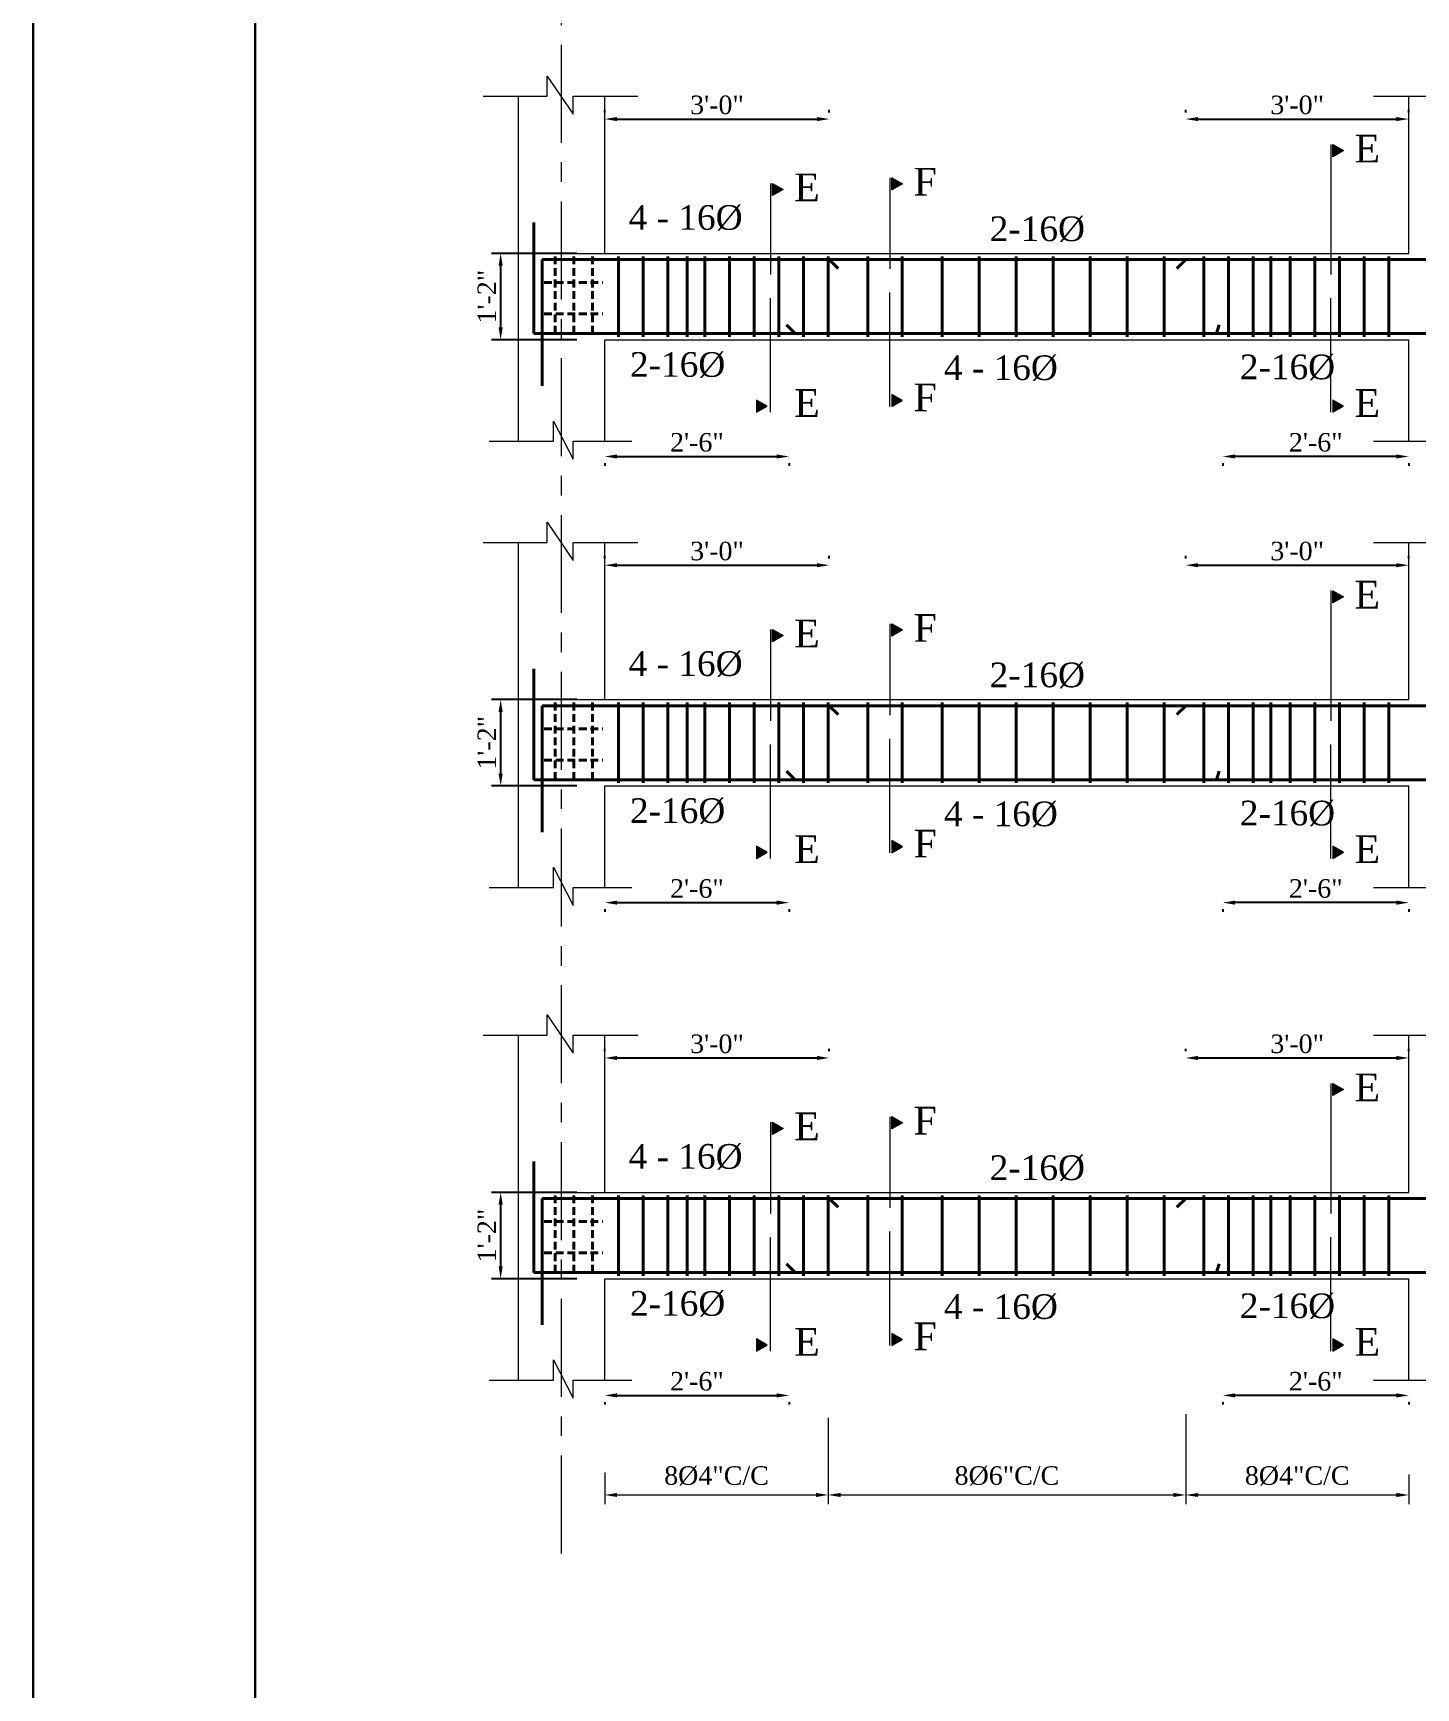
# Model space of a CAD drawing. Extents: x -2338379 to 930990, y -818978 to 106940.
# Drawn here: x 385344 to 385792, y -207629 to -207092 of the extents above; entities that cross this region are included whole.
import ezdxf

# ---------------------------------------------------------------- set-up
doc = ezdxf.new("R2010")
doc.units = 0
doc.header["$MEASUREMENT"] = 0
doc.header["$PDMODE"] = 34
doc.linetypes.add('CENTER', pattern=[50.8, 31.75, -6.35, 6.35, -6.35])
doc.linetypes.add('DASHED', pattern=[0.75, 0.5, -0.25])
doc.layers.get('0').update_dxf_attribs({"linetype": 'CONTINUOUS', "lineweight": 30})
doc.layers.get('DEFPOINTS').update_dxf_attribs({"linetype": 'CONTINUOUS'})
for name, color, linetype, lineweight in [('Center', 11, 'CENTER', 15), ('Dimension', 35, 'CONTINUOUS', 9), ('HATCH', 3, 'CONTINUOUS', 15), ('rcc elevation', 253, 'CONTINUOUS', 18), ('rebar', 3, 'CONTINUOUS', 40), ('TEXT', 7, 'CONTINUOUS', 30), ('WALL', 1, 'CONTINUOUS', 40)]:
    doc.layers.add(name, color=color, linetype=linetype, lineweight=lineweight)
doc.styles.get("Standard").update_dxf_attribs({"font": 'times.ttf', "height": 6})
doc.dimstyles.new('Standard$0', dxfattribs={"dimtxt": 6, "dimasz": 4, "dimexe": 3, "dimexo": 6, "dimgap": 3, "dimtad": 1, "dimdec": 1, "dimzin": 0, "dimdsep": 46, "dimlunit": 4, "dimtxsty": 'Standard', "dimcen": 0.09, "dimclrd": 6, "dimclre": 6, "dimclrt": 7, "dimadec": 0, "dimazin": 0, "dimtfac": 1, "dimtdec": 1, "dimtix": 1, "dimtofl": 0, "dimtmove": 1, "dimatfit": 3, "dimfxl": 1, "dimtolj": 1, "dimtzin": 0, "dimlwd": 18, "dimlwe": 18, "dimarcsym": 0})

# ---------------------------------------------------------------- blocks, each defined once
blk = doc.blocks.new('*D310')
at = {"color": 6, "lineweight": 18, "transparency": 16777216}
for p, q in [((385601.54, -207541.07), (385601.54, -207569.11)), ((385529.14, -207558.84), (385529.14, -207569.11)), ((385533.14, -207566.11), (385597.54, -207566.11))]:
    blk.add_line(p, q, dxfattribs=at)
at = {"color": 6, "lineweight": 30, "transparency": 16777216}
for points in [[(385533.14, -207565.44), (385533.14, -207566.77), (385529.14, -207566.11)], [(385597.54, -207565.44), (385597.54, -207566.77), (385601.54, -207566.11)]]:
    blk.add_solid(points, dxfattribs=at)
at = {"layer": 'DEFPOINTS', "color": 0, "lineweight": 30, "transparency": 16777216}
for p in [(385601.54, -207535.07), (385529.14, -207552.84), (385601.54, -207566.11)]:
    blk.add_point(p, dxfattribs=at)
at = {"color": 7, "transparency": 16777216, "insert": (385565.34, -207559.93), "char_height": 6, "attachment_point": 5}
blk.add_mtext('\\A1;8%%c4"C/C', dxfattribs=at)
blk = doc.blocks.new('*D311')
at = {"color": 6, "lineweight": 18, "transparency": 16777216}
for p, q in [((385601.54, -207541.07), (385601.54, -207569.11)), ((385717.35, -207539.95), (385717.35, -207569.11)), ((385605.54, -207566.11), (385713.35, -207566.11))]:
    blk.add_line(p, q, dxfattribs=at)
at = {"color": 6, "lineweight": 30, "transparency": 16777216}
for points in [[(385605.54, -207565.44), (385605.54, -207566.77), (385601.54, -207566.11)], [(385713.35, -207565.44), (385713.35, -207566.77), (385717.35, -207566.11)]]:
    blk.add_solid(points, dxfattribs=at)
at = {"layer": 'DEFPOINTS', "color": 0, "lineweight": 30, "transparency": 16777216}
for p in [(385601.54, -207535.07), (385717.35, -207533.95), (385717.35, -207566.11)]:
    blk.add_point(p, dxfattribs=at)
at = {"color": 7, "transparency": 16777216, "insert": (385659.44, -207559.93), "char_height": 6, "attachment_point": 5}
blk.add_mtext('\\A1;8%%C6"C/C', dxfattribs=at)
blk = doc.blocks.new('*D312')
at = {"color": 6, "lineweight": 18, "transparency": 16777216}
for p, q in [((385717.35, -207539.95), (385717.35, -207569.11)), ((385789.64, -207559.5), (385789.64, -207569.11)), ((385721.35, -207566.11), (385785.64, -207566.11))]:
    blk.add_line(p, q, dxfattribs=at)
at = {"color": 6, "lineweight": 30, "transparency": 16777216}
for points in [[(385721.35, -207565.44), (385721.35, -207566.77), (385717.35, -207566.11)], [(385785.64, -207565.44), (385785.64, -207566.77), (385789.64, -207566.11)]]:
    blk.add_solid(points, dxfattribs=at)
at = {"layer": 'DEFPOINTS', "color": 0, "lineweight": 30, "transparency": 16777216}
for p in [(385717.35, -207533.95), (385789.64, -207553.5), (385789.64, -207566.11)]:
    blk.add_point(p, dxfattribs=at)
at = {"color": 7, "transparency": 16777216, "insert": (385753.49, -207559.93), "char_height": 6, "attachment_point": 5}
blk.add_mtext('\\A1;8%%C4"C/C', dxfattribs=at)
blk = doc.blocks.new('*D313')
at = {"layer": 'DEFPOINTS', "color": 0, "lineweight": 30, "transparency": 16777216}
for p in [(385529.13, -207468.04), (385495.4, -207496.04), (385529.13, -207496.04)]:
    blk.add_point(p, dxfattribs=at)
at = {"layer": 'TEXT', "color": 6, "lineweight": -2, "transparency": 16777216}
for p, q in [((385520.13, -207468.04), (385492.4, -207468.04)), ((385495.4, -207472.04), (385495.4, -207492.04)), ((385520.13, -207496.04), (385492.4, -207496.04))]:
    blk.add_line(p, q, dxfattribs=at)
at = {"layer": 'TEXT', "color": 6, "lineweight": 30, "transparency": 16777216}
for points in [[(385494.74, -207472.04), (385496.07, -207472.04), (385495.4, -207468.04)], [(385494.74, -207492.04), (385496.07, -207492.04), (385495.4, -207496.04)]]:
    blk.add_solid(points, dxfattribs=at)
at = {"layer": 'TEXT', "color": 7, "transparency": 16777216, "insert": (385490.9, -207482.04), "char_height": 6, "attachment_point": 5, "rotation": 90}
blk.add_mtext('\\A1;1\'-2"', dxfattribs=at)
blk = doc.blocks.new('*D314')
at = {"layer": 'DEFPOINTS', "color": 0, "lineweight": 30, "transparency": 16777216}
for p in [(385601.87, -207424.49), (385529.13, -207431.33), (385601.87, -207431.33)]:
    blk.add_point(p, dxfattribs=at)
at = {"layer": 'TEXT', "color": 6, "lineweight": -2, "transparency": 16777216}
for p, q in [((385529.13, -207422.33), (385529.13, -207421.49)), ((385601.87, -207422.33), (385601.87, -207421.49)), ((385533.13, -207424.49), (385597.87, -207424.49))]:
    blk.add_line(p, q, dxfattribs=at)
at = {"layer": 'TEXT', "color": 6, "lineweight": 30, "transparency": 16777216}
for points in [[(385533.13, -207423.82), (385533.13, -207425.16), (385529.13, -207424.49)], [(385597.87, -207423.82), (385597.87, -207425.16), (385601.87, -207424.49)]]:
    blk.add_solid(points, dxfattribs=at)
at = {"layer": 'TEXT', "color": 7, "transparency": 16777216, "insert": (385565.5, -207419.94), "char_height": 6, "attachment_point": 5}
blk.add_mtext('\\A1;3\'-0"', dxfattribs=at)
blk = doc.blocks.new('*D315')
at = {"layer": 'DEFPOINTS', "color": 0, "lineweight": 30, "transparency": 16777216}
for p in [(385529.13, -207527), (385588.87, -207527), (385588.87, -207533.84)]:
    blk.add_point(p, dxfattribs=at)
at = {"layer": 'TEXT', "color": 6, "lineweight": -2, "transparency": 16777216}
for p, q in [((385529.13, -207536), (385529.13, -207536.84)), ((385533.13, -207533.84), (385584.87, -207533.84)), ((385588.87, -207536), (385588.87, -207536.84))]:
    blk.add_line(p, q, dxfattribs=at)
at = {"layer": 'TEXT', "color": 6, "lineweight": 30, "transparency": 16777216}
for points in [[(385533.13, -207533.17), (385533.13, -207534.51), (385529.13, -207533.84)], [(385584.87, -207533.17), (385584.87, -207534.51), (385588.87, -207533.84)]]:
    blk.add_solid(points, dxfattribs=at)
at = {"layer": 'TEXT', "color": 7, "transparency": 16777216, "insert": (385559, -207529.29), "char_height": 6, "attachment_point": 5}
blk.add_mtext('\\A1;2\'-6"', dxfattribs=at)
blk = doc.blocks.new('*D316')
at = {"layer": 'DEFPOINTS', "color": 0, "lineweight": 30, "transparency": 16777216}
for p in [(385789.61, -207424.49), (385717.35, -207431.33), (385789.61, -207431.33)]:
    blk.add_point(p, dxfattribs=at)
at = {"layer": 'TEXT', "color": 6, "lineweight": -2, "transparency": 16777216}
for p, q in [((385717.35, -207422.33), (385717.35, -207421.49)), ((385789.61, -207422.33), (385789.61, -207421.49)), ((385721.35, -207424.49), (385785.61, -207424.49))]:
    blk.add_line(p, q, dxfattribs=at)
at = {"layer": 'TEXT', "color": 6, "lineweight": 30, "transparency": 16777216}
for points in [[(385721.35, -207423.82), (385721.35, -207425.16), (385717.35, -207424.49)], [(385785.61, -207423.82), (385785.61, -207425.16), (385789.61, -207424.49)]]:
    blk.add_solid(points, dxfattribs=at)
at = {"layer": 'TEXT', "color": 7, "transparency": 16777216, "insert": (385753.48, -207419.94), "char_height": 6, "attachment_point": 5}
blk.add_mtext('\\A1;3\'-0"', dxfattribs=at)
blk = doc.blocks.new('*D317')
at = {"layer": 'DEFPOINTS', "color": 0, "lineweight": 30, "transparency": 16777216}
for p in [(385729.38, -207527), (385789.64, -207527), (385729.38, -207533.84)]:
    blk.add_point(p, dxfattribs=at)
at = {"layer": 'TEXT', "color": 6, "lineweight": -2, "transparency": 16777216}
for p, q in [((385729.38, -207536), (385729.38, -207536.84)), ((385785.64, -207533.84), (385733.38, -207533.84)), ((385789.64, -207536), (385789.64, -207536.84))]:
    blk.add_line(p, q, dxfattribs=at)
at = {"layer": 'TEXT', "color": 6, "lineweight": 30, "transparency": 16777216}
for points in [[(385733.38, -207533.17), (385733.38, -207534.51), (385729.38, -207533.84)], [(385785.64, -207533.17), (385785.64, -207534.51), (385789.64, -207533.84)]]:
    blk.add_solid(points, dxfattribs=at)
at = {"layer": 'TEXT', "color": 7, "transparency": 16777216, "insert": (385759.51, -207529.29), "char_height": 6, "attachment_point": 5}
blk.add_mtext('\\A1;2\'-6"', dxfattribs=at)
blk = doc.blocks.new('*D673')
at = {"layer": 'DEFPOINTS', "color": 0, "lineweight": 30, "transparency": 16777216}
for p in [(385529.13, -207308.35), (385495.4, -207336.35), (385529.13, -207336.35)]:
    blk.add_point(p, dxfattribs=at)
at = {"layer": 'TEXT', "color": 6, "lineweight": -2, "transparency": 16777216}
for p, q in [((385520.13, -207308.35), (385492.4, -207308.35)), ((385495.4, -207312.35), (385495.4, -207332.35)), ((385520.13, -207336.35), (385492.4, -207336.35))]:
    blk.add_line(p, q, dxfattribs=at)
at = {"layer": 'TEXT', "color": 6, "lineweight": 30, "transparency": 16777216}
for points in [[(385494.74, -207312.35), (385496.07, -207312.35), (385495.4, -207308.35)], [(385494.74, -207332.35), (385496.07, -207332.35), (385495.4, -207336.35)]]:
    blk.add_solid(points, dxfattribs=at)
at = {"layer": 'TEXT', "color": 7, "transparency": 16777216, "insert": (385490.9, -207322.35), "char_height": 6, "attachment_point": 5, "rotation": 90}
blk.add_mtext('\\A1;1\'-2"', dxfattribs=at)
blk = doc.blocks.new('*D674')
at = {"layer": 'DEFPOINTS', "color": 0, "lineweight": 30, "transparency": 16777216}
for p in [(385601.87, -207264.81), (385529.13, -207271.64), (385601.87, -207271.64)]:
    blk.add_point(p, dxfattribs=at)
at = {"layer": 'TEXT', "color": 6, "lineweight": -2, "transparency": 16777216}
for p, q in [((385529.13, -207262.64), (385529.13, -207261.81)), ((385601.87, -207262.64), (385601.87, -207261.81)), ((385533.13, -207264.81), (385597.87, -207264.81))]:
    blk.add_line(p, q, dxfattribs=at)
at = {"layer": 'TEXT', "color": 6, "lineweight": 30, "transparency": 16777216}
for points in [[(385533.13, -207264.14), (385533.13, -207265.47), (385529.13, -207264.81)], [(385597.87, -207264.14), (385597.87, -207265.47), (385601.87, -207264.81)]]:
    blk.add_solid(points, dxfattribs=at)
at = {"layer": 'TEXT', "color": 7, "transparency": 16777216, "insert": (385565.5, -207260.25), "char_height": 6, "attachment_point": 5}
blk.add_mtext('\\A1;3\'-0"', dxfattribs=at)
blk = doc.blocks.new('*D675')
at = {"layer": 'DEFPOINTS', "color": 0, "lineweight": 30, "transparency": 16777216}
for p in [(385529.13, -207367.32), (385588.87, -207367.32), (385588.87, -207374.16)]:
    blk.add_point(p, dxfattribs=at)
at = {"layer": 'TEXT', "color": 6, "lineweight": -2, "transparency": 16777216}
for p, q in [((385533.13, -207374.16), (385584.87, -207374.16)), ((385529.13, -207376.32), (385529.13, -207377.16)), ((385588.87, -207376.32), (385588.87, -207377.16))]:
    blk.add_line(p, q, dxfattribs=at)
at = {"layer": 'TEXT', "color": 6, "lineweight": 30, "transparency": 16777216}
for points in [[(385533.13, -207373.49), (385533.13, -207374.82), (385529.13, -207374.16)], [(385584.87, -207373.49), (385584.87, -207374.82), (385588.87, -207374.16)]]:
    blk.add_solid(points, dxfattribs=at)
at = {"layer": 'TEXT', "color": 7, "transparency": 16777216, "insert": (385559, -207369.6), "char_height": 6, "attachment_point": 5}
blk.add_mtext('\\A1;2\'-6"', dxfattribs=at)
blk = doc.blocks.new('*D676')
at = {"layer": 'DEFPOINTS', "color": 0, "lineweight": 30, "transparency": 16777216}
for p in [(385789.61, -207264.81), (385717.35, -207271.64), (385789.61, -207271.64)]:
    blk.add_point(p, dxfattribs=at)
at = {"layer": 'TEXT', "color": 6, "lineweight": -2, "transparency": 16777216}
for p, q in [((385717.35, -207262.64), (385717.35, -207261.81)), ((385789.61, -207262.64), (385789.61, -207261.81)), ((385721.35, -207264.81), (385785.61, -207264.81))]:
    blk.add_line(p, q, dxfattribs=at)
at = {"layer": 'TEXT', "color": 6, "lineweight": 30, "transparency": 16777216}
for points in [[(385721.35, -207264.14), (385721.35, -207265.47), (385717.35, -207264.81)], [(385785.61, -207264.14), (385785.61, -207265.47), (385789.61, -207264.81)]]:
    blk.add_solid(points, dxfattribs=at)
at = {"layer": 'TEXT', "color": 7, "transparency": 16777216, "insert": (385753.48, -207260.25), "char_height": 6, "attachment_point": 5}
blk.add_mtext('\\A1;3\'-0"', dxfattribs=at)
blk = doc.blocks.new('*D677')
at = {"layer": 'DEFPOINTS', "color": 0, "lineweight": 30, "transparency": 16777216}
for p in [(385729.38, -207367.32), (385789.64, -207367.32), (385729.38, -207374.16)]:
    blk.add_point(p, dxfattribs=at)
at = {"layer": 'TEXT', "color": 6, "lineweight": -2, "transparency": 16777216}
for p, q in [((385785.64, -207374.16), (385733.38, -207374.16)), ((385729.38, -207376.32), (385729.38, -207377.16)), ((385789.64, -207376.32), (385789.64, -207377.16))]:
    blk.add_line(p, q, dxfattribs=at)
at = {"layer": 'TEXT', "color": 6, "lineweight": 30, "transparency": 16777216}
for points in [[(385733.38, -207373.49), (385733.38, -207374.82), (385729.38, -207374.16)], [(385785.64, -207373.49), (385785.64, -207374.82), (385789.64, -207374.16)]]:
    blk.add_solid(points, dxfattribs=at)
at = {"layer": 'TEXT', "color": 7, "transparency": 16777216, "insert": (385759.51, -207369.6), "char_height": 6, "attachment_point": 5}
blk.add_mtext('\\A1;2\'-6"', dxfattribs=at)
blk = doc.blocks.new('*D941')
at = {"layer": 'DEFPOINTS', "color": 0, "lineweight": 30, "transparency": 16777216}
for p in [(385529.13, -207163.77), (385495.4, -207191.77), (385529.13, -207191.77)]:
    blk.add_point(p, dxfattribs=at)
at = {"layer": 'TEXT', "color": 6, "lineweight": -2, "transparency": 16777216}
for p, q in [((385520.13, -207163.77), (385492.4, -207163.77)), ((385495.4, -207167.77), (385495.4, -207187.77)), ((385520.13, -207191.77), (385492.4, -207191.77))]:
    blk.add_line(p, q, dxfattribs=at)
at = {"layer": 'TEXT', "color": 6, "lineweight": 30, "transparency": 16777216}
for points in [[(385494.74, -207167.77), (385496.07, -207167.77), (385495.4, -207163.77)], [(385494.74, -207187.77), (385496.07, -207187.77), (385495.4, -207191.77)]]:
    blk.add_solid(points, dxfattribs=at)
at = {"layer": 'TEXT', "color": 7, "transparency": 16777216, "insert": (385490.9, -207177.77), "char_height": 6, "attachment_point": 5, "rotation": 90}
blk.add_mtext('\\A1;1\'-2"', dxfattribs=at)
blk = doc.blocks.new('*D942')
at = {"layer": 'DEFPOINTS', "color": 0, "lineweight": 30, "transparency": 16777216}
for p in [(385601.87, -207120.23), (385529.13, -207127.07), (385601.87, -207127.07)]:
    blk.add_point(p, dxfattribs=at)
at = {"layer": 'TEXT', "color": 6, "lineweight": -2, "transparency": 16777216}
for p, q in [((385529.13, -207118.07), (385529.13, -207117.23)), ((385601.87, -207118.07), (385601.87, -207117.23)), ((385533.13, -207120.23), (385597.87, -207120.23))]:
    blk.add_line(p, q, dxfattribs=at)
at = {"layer": 'TEXT', "color": 6, "lineweight": 30, "transparency": 16777216}
for points in [[(385533.13, -207119.56), (385533.13, -207120.89), (385529.13, -207120.23)], [(385597.87, -207119.56), (385597.87, -207120.89), (385601.87, -207120.23)]]:
    blk.add_solid(points, dxfattribs=at)
at = {"layer": 'TEXT', "color": 7, "transparency": 16777216, "insert": (385565.5, -207115.67), "char_height": 6, "attachment_point": 5}
blk.add_mtext('\\A1;3\'-0"', dxfattribs=at)
blk = doc.blocks.new('*D943')
at = {"layer": 'DEFPOINTS', "color": 0, "lineweight": 30, "transparency": 16777216}
for p in [(385529.13, -207222.74), (385588.87, -207222.74), (385588.87, -207229.58)]:
    blk.add_point(p, dxfattribs=at)
at = {"layer": 'TEXT', "color": 6, "lineweight": -2, "transparency": 16777216}
for p, q in [((385533.13, -207229.58), (385584.87, -207229.58)), ((385529.13, -207231.74), (385529.13, -207232.58)), ((385588.87, -207231.74), (385588.87, -207232.58))]:
    blk.add_line(p, q, dxfattribs=at)
at = {"layer": 'TEXT', "color": 6, "lineweight": 30, "transparency": 16777216}
for points in [[(385533.13, -207228.91), (385533.13, -207230.24), (385529.13, -207229.58)], [(385584.87, -207228.91), (385584.87, -207230.24), (385588.87, -207229.58)]]:
    blk.add_solid(points, dxfattribs=at)
at = {"layer": 'TEXT', "color": 7, "transparency": 16777216, "insert": (385559, -207225.02), "char_height": 6, "attachment_point": 5}
blk.add_mtext('\\A1;2\'-6"', dxfattribs=at)
blk = doc.blocks.new('*D944')
at = {"layer": 'DEFPOINTS', "color": 0, "lineweight": 30, "transparency": 16777216}
for p in [(385789.61, -207120.23), (385717.35, -207127.07), (385789.61, -207127.07)]:
    blk.add_point(p, dxfattribs=at)
at = {"layer": 'TEXT', "color": 6, "lineweight": -2, "transparency": 16777216}
for p, q in [((385717.35, -207118.07), (385717.35, -207117.23)), ((385789.61, -207118.07), (385789.61, -207117.23)), ((385721.35, -207120.23), (385785.61, -207120.23))]:
    blk.add_line(p, q, dxfattribs=at)
at = {"layer": 'TEXT', "color": 6, "lineweight": 30, "transparency": 16777216}
for points in [[(385721.35, -207119.56), (385721.35, -207120.89), (385717.35, -207120.23)], [(385785.61, -207119.56), (385785.61, -207120.89), (385789.61, -207120.23)]]:
    blk.add_solid(points, dxfattribs=at)
at = {"layer": 'TEXT', "color": 7, "transparency": 16777216, "insert": (385753.48, -207115.67), "char_height": 6, "attachment_point": 5}
blk.add_mtext('\\A1;3\'-0"', dxfattribs=at)
blk = doc.blocks.new('*D945')
at = {"layer": 'DEFPOINTS', "color": 0, "lineweight": 30, "transparency": 16777216}
for p in [(385729.38, -207222.74), (385789.64, -207222.74), (385729.38, -207229.58)]:
    blk.add_point(p, dxfattribs=at)
at = {"layer": 'TEXT', "color": 6, "lineweight": -2, "transparency": 16777216}
for p, q in [((385785.64, -207229.58), (385733.38, -207229.58)), ((385729.38, -207231.74), (385729.38, -207232.58)), ((385789.64, -207231.74), (385789.64, -207232.58))]:
    blk.add_line(p, q, dxfattribs=at)
at = {"layer": 'TEXT', "color": 6, "lineweight": 30, "transparency": 16777216}
for points in [[(385733.38, -207228.91), (385733.38, -207230.24), (385729.38, -207229.58)], [(385785.64, -207228.91), (385785.64, -207230.24), (385789.64, -207229.58)]]:
    blk.add_solid(points, dxfattribs=at)
at = {"layer": 'TEXT', "color": 7, "transparency": 16777216, "insert": (385759.51, -207225.02), "char_height": 6, "attachment_point": 5}
blk.add_mtext('\\A1;2\'-6"', dxfattribs=at)

msp = doc.modelspace()

# ---------------------------------------------------------------- hatches: boundary and pattern name
at = {"layer": 'HATCH', "ltscale": 0.5}
for points in [[(385765.04, -207132.43), (385765.04, -207128.48), (385768.46, -207130.46)], [(385622.15, -207143.19), (385622.15, -207139.24), (385625.57, -207141.22)], [(385583.5, -207145.01), (385583.5, -207141.07), (385586.92, -207143.04)], [(385622.15, -207209.48), (385622.15, -207213.42), (385625.57, -207211.45)], [(385578.31, -207211.3), (385578.31, -207215.25), (385581.72, -207213.27)], [(385765.04, -207211.3), (385765.04, -207215.25), (385768.46, -207213.27)], [(385765.04, -207277.01), (385765.04, -207273.06), (385768.46, -207275.04)], [(385622.15, -207287.77), (385622.15, -207283.82), (385625.57, -207285.8)], [(385583.5, -207289.59), (385583.5, -207285.65), (385586.92, -207287.62)], [(385622.15, -207354.06), (385622.15, -207358), (385625.57, -207356.03)], [(385578.31, -207355.88), (385578.31, -207359.82), (385581.72, -207357.85)], [(385765.04, -207355.88), (385765.04, -207359.82), (385768.46, -207357.85)], [(385765.04, -207436.7), (385765.04, -207432.75), (385768.46, -207434.72)], [(385583.5, -207449.28), (385583.5, -207445.33), (385586.92, -207447.31)], [(385622.15, -207447.46), (385622.15, -207443.51), (385625.57, -207445.48)], [(385622.15, -207513.74), (385622.15, -207517.69), (385625.57, -207515.72)], [(385578.31, -207515.56), (385578.31, -207519.51), (385581.72, -207517.54)], [(385765.04, -207515.56), (385765.04, -207519.51), (385768.46, -207517.54)]]:
    msp.add_hatch(color=256, dxfattribs=at).paths.add_polyline_path(points)

# ---------------------------------------------------------------- linework, layer by layer
at = {"color": 3}
for points in [[(388521.51, -208928.73), (388521.51, -206502.33), (385343.91, -206502.33), (385343.91, -208928.73)], [(388449.51, -208856.73), (388449.51, -206574.33), (385415.91, -206574.33), (385415.91, -208856.73)]]:
    msp.add_lwpolyline(points, close=True, dxfattribs=at)
at = {"layer": 'Center'}
msp.add_line((385515.13, -207585.09), (385515.13, -206602.05), dxfattribs=at)
at = {"layer": 'Dimension', "ltscale": 0.5}
for p, q in [((385764.41, -207128.45), (385764.41, -207170.62)), ((385621.52, -207139.26), (385621.52, -207168.8)), ((385582.88, -207141.08), (385582.88, -207170.62)), ((385621.52, -207213.41), (385621.52, -207176.46)), ((385582.88, -207215.23), (385582.88, -207178.29)), ((385764.41, -207215.23), (385764.41, -207178.29)), ((385764.41, -207273.03), (385764.41, -207315.2)), ((385621.52, -207283.83), (385621.52, -207313.38)), ((385582.88, -207285.66), (385582.88, -207315.2)), ((385621.52, -207357.99), (385621.52, -207321.04)), ((385582.88, -207359.81), (385582.88, -207322.87)), ((385764.41, -207359.81), (385764.41, -207322.87)), ((385764.41, -207432.72), (385764.41, -207474.89)), ((385582.88, -207445.34), (385582.88, -207474.89)), ((385621.52, -207443.52), (385621.52, -207473.07)), ((385582.88, -207519.5), (385582.88, -207482.55)), ((385621.52, -207517.68), (385621.52, -207480.73)), ((385764.41, -207519.5), (385764.41, -207482.55))]:
    msp.add_line(p, q, dxfattribs=at)
at = {"layer": 'Dimension'}
for points in [[(385489.72, -207112.85), (385510.51, -207112.85), (385510.51, -207106.3), (385518.89, -207118.68), (385518.89, -207112.85), (385539.86, -207112.85)], [(385778.2, -207112.85), (385798.99, -207112.85), (385798.99, -207106.3), (385807.38, -207118.68), (385807.38, -207112.85), (385828.35, -207112.85)], [(385491.72, -207224.65), (385512.51, -207224.65), (385512.51, -207218.09), (385518.89, -207230.48), (385518.89, -207224.65), (385537.86, -207224.65)], [(385778.2, -207224.65), (385798.99, -207224.65), (385798.99, -207218.09), (385807.38, -207230.48), (385807.38, -207224.65), (385828.35, -207224.65)], [(385489.72, -207257.43), (385510.51, -207257.43), (385510.51, -207250.88), (385518.89, -207263.26), (385518.89, -207257.43), (385539.86, -207257.43)], [(385778.2, -207257.43), (385798.99, -207257.43), (385798.99, -207250.88), (385807.38, -207263.26), (385807.38, -207257.43), (385828.35, -207257.43)], [(385491.72, -207369.23), (385512.51, -207369.23), (385512.51, -207362.67), (385518.89, -207375.06), (385518.89, -207369.23), (385537.86, -207369.23)], [(385778.2, -207369.23), (385798.99, -207369.23), (385798.99, -207362.67), (385807.38, -207375.06), (385807.38, -207369.23), (385828.35, -207369.23)], [(385489.72, -207417.12), (385510.51, -207417.12), (385510.51, -207410.56), (385518.89, -207422.95), (385518.89, -207417.12), (385539.86, -207417.12)], [(385778.2, -207417.12), (385798.99, -207417.12), (385798.99, -207410.56), (385807.38, -207422.95), (385807.38, -207417.12), (385828.35, -207417.12)], [(385491.72, -207528.91), (385512.51, -207528.91), (385512.51, -207522.36), (385518.89, -207534.74), (385518.89, -207528.91), (385537.86, -207528.91)], [(385778.2, -207528.91), (385798.99, -207528.91), (385798.99, -207522.36), (385807.38, -207534.74), (385807.38, -207528.91), (385828.35, -207528.91)]]:
    msp.add_lwpolyline(points, dxfattribs=at)
at = {"layer": 'Dimension', "ltscale": 0.5}
for points in [[(385768.46, -207130.46), (385765.04, -207132.43), (385765.04, -207128.48)], [(385625.57, -207141.22), (385622.15, -207143.19), (385622.15, -207139.24)], [(385586.92, -207143.04), (385583.5, -207145.01), (385583.5, -207141.07)], [(385625.57, -207211.45), (385622.15, -207209.48), (385622.15, -207213.42)], [(385581.72, -207213.27), (385578.31, -207211.3), (385578.31, -207215.25)], [(385768.46, -207213.27), (385765.04, -207211.3), (385765.04, -207215.25)], [(385768.46, -207275.04), (385765.04, -207277.01), (385765.04, -207273.06)], [(385625.57, -207285.8), (385622.15, -207287.77), (385622.15, -207283.82)], [(385586.92, -207287.62), (385583.5, -207289.59), (385583.5, -207285.65)], [(385625.57, -207356.03), (385622.15, -207354.06), (385622.15, -207358)], [(385581.72, -207357.85), (385578.31, -207355.88), (385578.31, -207359.82)], [(385768.46, -207357.85), (385765.04, -207355.88), (385765.04, -207359.82)], [(385768.46, -207434.72), (385765.04, -207436.7), (385765.04, -207432.75)], [(385586.92, -207447.31), (385583.5, -207449.28), (385583.5, -207445.33)], [(385625.57, -207445.48), (385622.15, -207447.46), (385622.15, -207443.51)], [(385625.57, -207515.72), (385622.15, -207513.74), (385622.15, -207517.69)], [(385581.72, -207517.54), (385578.31, -207515.56), (385578.31, -207519.51)], [(385768.46, -207517.54), (385765.04, -207515.56), (385765.04, -207519.51)]]:
    msp.add_lwpolyline(points, close=True, dxfattribs=at)
at = {"layer": 'rcc elevation', "ltscale": 20}
for p, q in [((385501.13, -207163.77), (385501.13, -207112.85)), ((385529.13, -207163.77), (385529.13, -207112.85)), ((385789.61, -207163.77), (385789.61, -207112.85)), ((385501.13, -207224.65), (385501.13, -207163.77)), ((385501.13, -207163.77), (385789.61, -207163.77)), ((385529.13, -207224.65), (385529.13, -207191.77)), ((385529.13, -207191.77), (385789.61, -207191.77)), ((385789.61, -207224.65), (385789.61, -207191.77)), ((385501.13, -207308.35), (385501.13, -207257.43)), ((385529.13, -207308.35), (385529.13, -207257.43)), ((385789.61, -207308.35), (385789.61, -207257.43)), ((385501.13, -207369.23), (385501.13, -207308.35)), ((385501.13, -207308.35), (385789.61, -207308.35)), ((385529.13, -207369.23), (385529.13, -207336.35)), ((385529.13, -207336.35), (385789.61, -207336.35)), ((385789.61, -207369.23), (385789.61, -207336.35)), ((385501.13, -207468.04), (385501.13, -207417.12)), ((385529.13, -207468.04), (385529.13, -207417.12)), ((385789.61, -207468.04), (385789.61, -207417.12)), ((385501.13, -207528.91), (385501.13, -207468.04)), ((385501.13, -207468.04), (385789.61, -207468.04)), ((385529.13, -207528.91), (385529.13, -207496.04)), ((385529.13, -207496.04), (385789.61, -207496.04)), ((385789.61, -207528.91), (385789.61, -207496.04))]:
    msp.add_line(p, q, dxfattribs=at)
at = {"layer": 'rebar', "ltscale": 20}
for p, q in [((385506.17, -207153.8), (385506.17, -207189.77)), ((385508.8, -207165.77), (387571.07, -207165.77)), ((385508.8, -207165.77), (385508.8, -207206.69)), ((385601.87, -207165.77), (385604.72, -207168.62)), ((385717.35, -207165.77), (385714.5, -207168.62)), ((385588.02, -207186.92), (385590.87, -207189.77)), ((385728.23, -207186.92), (385727.38, -207189.77)), ((385506.17, -207189.77), (387573.7, -207189.77)), ((385506.17, -207298.38), (385506.17, -207334.35)), ((385508.8, -207310.35), (387571.07, -207310.35)), ((385508.8, -207310.35), (385508.8, -207351.27)), ((385601.87, -207310.35), (385604.72, -207313.2)), ((385717.35, -207310.35), (385714.5, -207313.2)), ((385588.02, -207331.5), (385590.87, -207334.35)), ((385728.23, -207331.5), (385727.38, -207334.35)), ((385506.17, -207334.35), (387573.7, -207334.35)), ((385506.17, -207458.07), (385506.17, -207494.04)), ((385508.8, -207470.04), (387251.14, -207470.04)), ((385508.8, -207470.04), (385508.8, -207510.95)), ((385601.87, -207470.04), (385604.72, -207472.89)), ((385717.35, -207470.04), (385714.5, -207472.89)), ((385588.02, -207491.19), (385590.87, -207494.04)), ((385728.23, -207491.19), (385727.38, -207494.04)), ((385506.17, -207494.04), (387253.77, -207494.04))]:
    msp.add_line(p, q, dxfattribs=at)
at = {"layer": 'rebar', "linetype": 'DASHED', "ltscale": 5}
for p, q in [((385513.01, -207164.77), (385513.01, -207190.77)), ((385519.09, -207164.77), (385519.09, -207190.77)), ((385525.17, -207164.77), (385525.17, -207190.77)), ((385509.52, -207173.22), (385528.54, -207173.22)), ((385509.52, -207183.39), (385528.54, -207183.39)), ((385513.01, -207309.35), (385513.01, -207335.35)), ((385519.09, -207309.35), (385519.09, -207335.35)), ((385525.17, -207309.35), (385525.17, -207335.35)), ((385509.52, -207317.8), (385528.54, -207317.8)), ((385509.52, -207327.97), (385528.54, -207327.97)), ((385513.01, -207469.04), (385513.01, -207495.04)), ((385519.09, -207469.04), (385519.09, -207495.04)), ((385525.17, -207469.04), (385525.17, -207495.04)), ((385509.52, -207477.49), (385528.54, -207477.49)), ((385509.52, -207487.66), (385528.54, -207487.66))]:
    msp.add_line(p, q, dxfattribs=at)
at = {"layer": 'rebar', "ltscale": 5}
for p, q in [((385533.54, -207164.77), (385533.54, -207190.77)), ((385541.54, -207164.77), (385541.54, -207190.77)), ((385549.54, -207164.77), (385549.54, -207190.77)), ((385555.87, -207164.77), (385555.87, -207190.77)), ((385561.54, -207164.77), (385561.54, -207190.77)), ((385569.54, -207164.77), (385569.54, -207190.77)), ((385577.54, -207164.77), (385577.54, -207190.77)), ((385585.54, -207164.77), (385585.54, -207190.77)), ((385593.54, -207164.77), (385593.54, -207190.77)), ((385601.54, -207164.77), (385601.54, -207190.77)), ((385614.41, -207164.77), (385614.41, -207190.77)), ((385625.54, -207164.77), (385625.54, -207190.77)), ((385638.41, -207164.77), (385638.41, -207190.77)), ((385650.41, -207164.77), (385650.41, -207190.77)), ((385662.41, -207164.77), (385662.41, -207190.77)), ((385674.41, -207164.77), (385674.41, -207190.77)), ((385686.41, -207164.77), (385686.41, -207190.77)), ((385698.41, -207164.77), (385698.41, -207190.77)), ((385710.41, -207164.77), (385710.41, -207190.77)), ((385723.2, -207164.77), (385723.2, -207190.77)), ((385731.2, -207164.77), (385731.2, -207190.77)), ((385739.2, -207164.77), (385739.2, -207190.77)), ((385744.92, -207164.77), (385744.92, -207190.77)), ((385751.2, -207164.77), (385751.2, -207190.77)), ((385759.2, -207164.77), (385759.2, -207190.77)), ((385767.2, -207164.77), (385767.2, -207190.77)), ((385775.2, -207164.77), (385775.2, -207190.77)), ((385783.2, -207164.77), (385783.2, -207190.77)), ((385533.54, -207309.35), (385533.54, -207335.35)), ((385541.54, -207309.35), (385541.54, -207335.35)), ((385549.54, -207309.35), (385549.54, -207335.35)), ((385555.87, -207309.35), (385555.87, -207335.35)), ((385561.54, -207309.35), (385561.54, -207335.35)), ((385569.54, -207309.35), (385569.54, -207335.35)), ((385577.54, -207309.35), (385577.54, -207335.35)), ((385585.54, -207309.35), (385585.54, -207335.35)), ((385593.54, -207309.35), (385593.54, -207335.35)), ((385601.54, -207309.35), (385601.54, -207335.35)), ((385614.41, -207309.35), (385614.41, -207335.35)), ((385625.54, -207309.35), (385625.54, -207335.35)), ((385638.41, -207309.35), (385638.41, -207335.35)), ((385650.41, -207309.35), (385650.41, -207335.35)), ((385662.41, -207309.35), (385662.41, -207335.35)), ((385674.41, -207309.35), (385674.41, -207335.35)), ((385686.41, -207309.35), (385686.41, -207335.35)), ((385698.41, -207309.35), (385698.41, -207335.35)), ((385710.41, -207309.35), (385710.41, -207335.35)), ((385723.2, -207309.35), (385723.2, -207335.35)), ((385731.2, -207309.35), (385731.2, -207335.35)), ((385739.2, -207309.35), (385739.2, -207335.35)), ((385744.92, -207309.35), (385744.92, -207335.35)), ((385751.2, -207309.35), (385751.2, -207335.35)), ((385759.2, -207309.35), (385759.2, -207335.35)), ((385767.2, -207309.35), (385767.2, -207335.35)), ((385775.2, -207309.35), (385775.2, -207335.35)), ((385783.2, -207309.35), (385783.2, -207335.35)), ((385533.54, -207469.04), (385533.54, -207495.04)), ((385541.54, -207469.04), (385541.54, -207495.04)), ((385549.54, -207469.04), (385549.54, -207495.04)), ((385555.87, -207469.04), (385555.87, -207495.04)), ((385561.54, -207469.04), (385561.54, -207495.04)), ((385569.54, -207469.04), (385569.54, -207495.04)), ((385577.54, -207469.04), (385577.54, -207495.04)), ((385585.54, -207469.04), (385585.54, -207495.04)), ((385593.54, -207469.04), (385593.54, -207495.04)), ((385601.54, -207469.04), (385601.54, -207495.04)), ((385614.41, -207469.04), (385614.41, -207495.04)), ((385625.54, -207469.04), (385625.54, -207495.04)), ((385638.41, -207469.04), (385638.41, -207495.04)), ((385650.41, -207469.04), (385650.41, -207495.04)), ((385662.41, -207469.04), (385662.41, -207495.04)), ((385674.41, -207469.04), (385674.41, -207495.04)), ((385686.41, -207469.04), (385686.41, -207495.04)), ((385698.41, -207469.04), (385698.41, -207495.04)), ((385710.41, -207469.04), (385710.41, -207495.04)), ((385723.2, -207469.04), (385723.2, -207495.04)), ((385731.2, -207469.04), (385731.2, -207495.04)), ((385739.2, -207469.04), (385739.2, -207495.04)), ((385744.92, -207469.04), (385744.92, -207495.04)), ((385751.2, -207469.04), (385751.2, -207495.04)), ((385759.2, -207469.04), (385759.2, -207495.04)), ((385767.2, -207469.04), (385767.2, -207495.04)), ((385775.2, -207469.04), (385775.2, -207495.04)), ((385783.2, -207469.04), (385783.2, -207495.04))]:
    msp.add_line(p, q, dxfattribs=at)

# ---------------------------------------------------------------- texts
at = {"layer": 'TEXT', "attachment_point": 1}
for s, insert, char_height, width in [('{\\fTimes New Roman|b0|i0|c0|p18;E}', (385772.04, -207125.28), 9, 1356.5327), ('{\\fTimes New Roman|b0|i0|c0|p18;E}', (385590.51, -207137.87), 9, 1356.5327), ('{\\fTimes New Roman|b0|i0|c0|p18;F}', (385629.16, -207136.04), 9, 1356.5327), ('2-16%%C ', (385653.85, -207151.78), 8, 1404.5327), ('2-16%%C ', (385537.31, -207195.76), 8, 1356.5327), ('2-16%%C ', (385734.9, -207196.54), 8, 1356.5327), ('{\\fTimes New Roman|b0|i0|c0|p18;E}', (385590.51, -207207.75), 9, 1356.5327), ('{\\fTimes New Roman|b0|i0|c0|p18;F}', (385629.16, -207205.93), 9, 1356.5327), ('{\\fTimes New Roman|b0|i0|c0|p18;E}', (385772.04, -207207.75), 9, 1356.5327), ('{\\fTimes New Roman|b0|i0|c0|p18;E}', (385772.04, -207269.86), 9, 1356.5327), ('{\\fTimes New Roman|b0|i0|c0|p18;E}', (385590.51, -207282.44), 9, 1356.5327), ('{\\fTimes New Roman|b0|i0|c0|p18;F}', (385629.16, -207280.62), 9, 1356.5327), ('2-16%%C ', (385653.85, -207296.35), 8, 1404.5327), ('2-16%%C ', (385537.31, -207340.34), 8, 1356.5327), ('2-16%%C ', (385734.9, -207341.12), 8, 1356.5327), ('{\\fTimes New Roman|b0|i0|c0|p18;E}', (385590.51, -207352.33), 9, 1356.5327), ('{\\fTimes New Roman|b0|i0|c0|p18;F}', (385629.16, -207350.51), 9, 1356.5327), ('{\\fTimes New Roman|b0|i0|c0|p18;E}', (385772.04, -207352.33), 9, 1356.5327), ('{\\fTimes New Roman|b0|i0|c0|p18;E}', (385772.04, -207429.55), 9, 1356.5327), ('{\\fTimes New Roman|b0|i0|c0|p18;E}', (385590.51, -207442.13), 9, 1356.5327), ('{\\fTimes New Roman|b0|i0|c0|p18;F}', (385629.16, -207440.31), 9, 1356.5327), ('2-16%%C ', (385653.85, -207456.04), 8, 1404.5327), ('2-16%%C ', (385537.31, -207500.03), 8, 1356.5327), ('2-16%%C ', (385734.9, -207500.8), 8, 1356.5327), ('{\\fTimes New Roman|b0|i0|c0|p18;E}', (385590.51, -207512.01), 9, 1356.5327), ('{\\fTimes New Roman|b0|i0|c0|p18;F}', (385629.16, -207510.19), 9, 1356.5327), ('{\\fTimes New Roman|b0|i0|c0|p18;E}', (385772.04, -207512.01), 9, 1356.5327)]:
    msp.add_mtext(s, dxfattribs=dict(at, insert=insert, char_height=char_height, width=width))
at = {"layer": 'WALL', "color": 7, "char_height": 8, "attachment_point": 5}
for insert in [(385555.33, -207152.28), (385657.48, -207200.96), (385555.33, -207296.86), (385657.48, -207345.54), (385555.33, -207456.55), (385657.48, -207505.22)]:
    msp.add_mtext('4 - 16%%C', dxfattribs=dict(at, insert=insert))

# ---------------------------------------------------------------- dimensions: what is measured, and where the dimension line sits
for base, p1, p2, text, picture, middle in [((385601.54, -207566.11), (385529.14, -207552.84), (385601.54, -207535.07), '8%%c4"C/C', '*D310', (385565.34, -207559.93)), ((385717.35, -207566.11), (385601.54, -207535.07), (385717.35, -207533.95), '8%%C6"C/C', '*D311', (385659.44, -207559.93)), ((385789.64, -207566.11), (385717.35, -207533.95), (385789.64, -207553.5), '8%%C4"C/C', '*D312', (385753.49, -207559.93))]:
    dim = msp.add_linear_dim(base=base, p1=p1, p2=p2, text=text, dimstyle='Standard$0')
    dim.commit()
    dim.dimension.update_dxf_attribs({"geometry": picture, "text_midpoint": middle})
at = {"layer": 'TEXT'}
for p1, p2, distance, picture, middle in [((385529.13, -207127.07), (385601.87, -207127.07), 6.84, '*D942', (385565.5, -207115.67)), ((385717.35, -207127.07), (385789.61, -207127.07), 6.84, '*D944', (385753.48, -207115.67)), ((385529.13, -207222.74), (385588.87, -207222.74), -6.84, '*D943', (385559, -207225.02)), ((385789.64, -207222.74), (385729.38, -207222.74), 6.84, '*D945', (385759.51, -207225.02)), ((385529.13, -207271.64), (385601.87, -207271.64), 6.84, '*D674', (385565.5, -207260.25)), ((385717.35, -207271.64), (385789.61, -207271.64), 6.84, '*D676', (385753.48, -207260.25)), ((385529.13, -207367.32), (385588.87, -207367.32), -6.84, '*D675', (385559, -207369.6)), ((385789.64, -207367.32), (385729.38, -207367.32), 6.84, '*D677', (385759.51, -207369.6)), ((385529.13, -207431.33), (385601.87, -207431.33), 6.84, '*D314', (385565.5, -207419.94)), ((385717.35, -207431.33), (385789.61, -207431.33), 6.84, '*D316', (385753.48, -207419.94)), ((385529.13, -207527), (385588.87, -207527), -6.84, '*D315', (385559, -207529.29)), ((385789.64, -207527), (385729.38, -207527), 6.84, '*D317', (385759.51, -207529.29))]:
    dim = msp.add_aligned_dim(p1=p1, p2=p2, distance=distance, dimstyle='Standard$0', override={"dimscale": 0.5, "dimtxt": 18, "dimasz": 8, "dimexe": 6, "dimexo": 18, "dimdec": 0, "dimlfac": 0.5, "dimzin": 11, "dimcen": 2.5, "dimdle": 6, "dimtdec": 0, "dimtofl": 1, "dimlwd": 65534, "dimlwe": 65534}, dxfattribs=at)
    dim.commit()
    dim.dimension.update_dxf_attribs({"geometry": picture, "text_midpoint": middle})
for base, p1, p2, picture, middle in [((385495.4, -207191.77), (385529.13, -207163.77), (385529.13, -207191.77), '*D941', (385490.9, -207177.77)), ((385495.4, -207336.35), (385529.13, -207308.35), (385529.13, -207336.35), '*D673', (385490.9, -207322.35)), ((385495.4, -207496.04), (385529.13, -207468.04), (385529.13, -207496.04), '*D313', (385490.9, -207482.04))]:
    dim = msp.add_linear_dim(base=base, p1=p1, p2=p2, angle=90, dimstyle='Standard$0', override={"dimscale": 0.5, "dimtxt": 18, "dimasz": 8, "dimexe": 6, "dimexo": 18, "dimdec": 0, "dimlfac": 0.5, "dimzin": 11, "dimcen": 2.5, "dimdle": 6, "dimtdec": 0, "dimtofl": 1, "dimlwd": 65534, "dimlwe": 65534}, dxfattribs=at)
    dim.commit()
    dim.dimension.update_dxf_attribs({"geometry": picture, "text_midpoint": middle})

doc.saveas('drawing.dxf')
